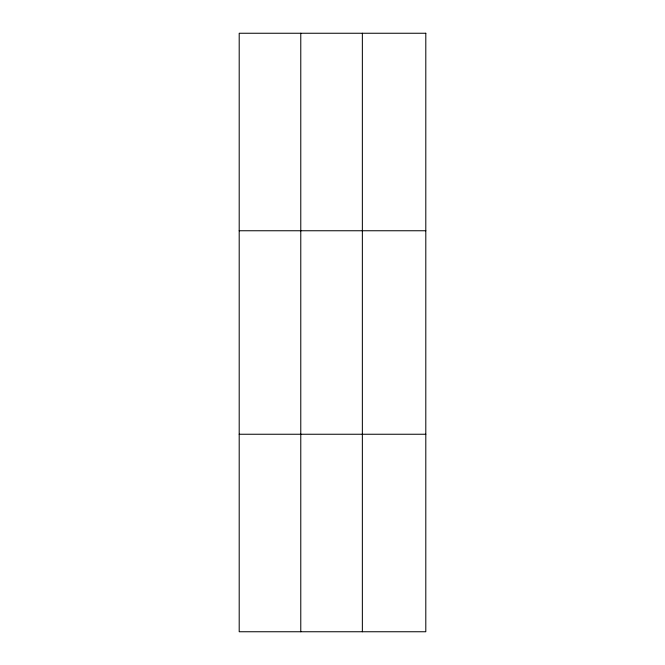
<?xml version="1.0" encoding="UTF-8"?>
<svg xmlns="http://www.w3.org/2000/svg" width="665" height="665" viewBox="0 0 665 665"><rect width="100%" height="100%" fill="white"/><g stroke="black" fill="none" stroke-linecap="round" stroke-linejoin="round"><path stroke-width="1" d="M300.779 33.25L300.779 631.75M362.359 33.25L362.359 631.75M239.201 230.755L425.8 230.755M239.201 434.245L425.8 434.245M425.8 33.25L425.8 631.75L239.201 631.75L239.201 33.25L425.8 33.25"/></g></svg>
